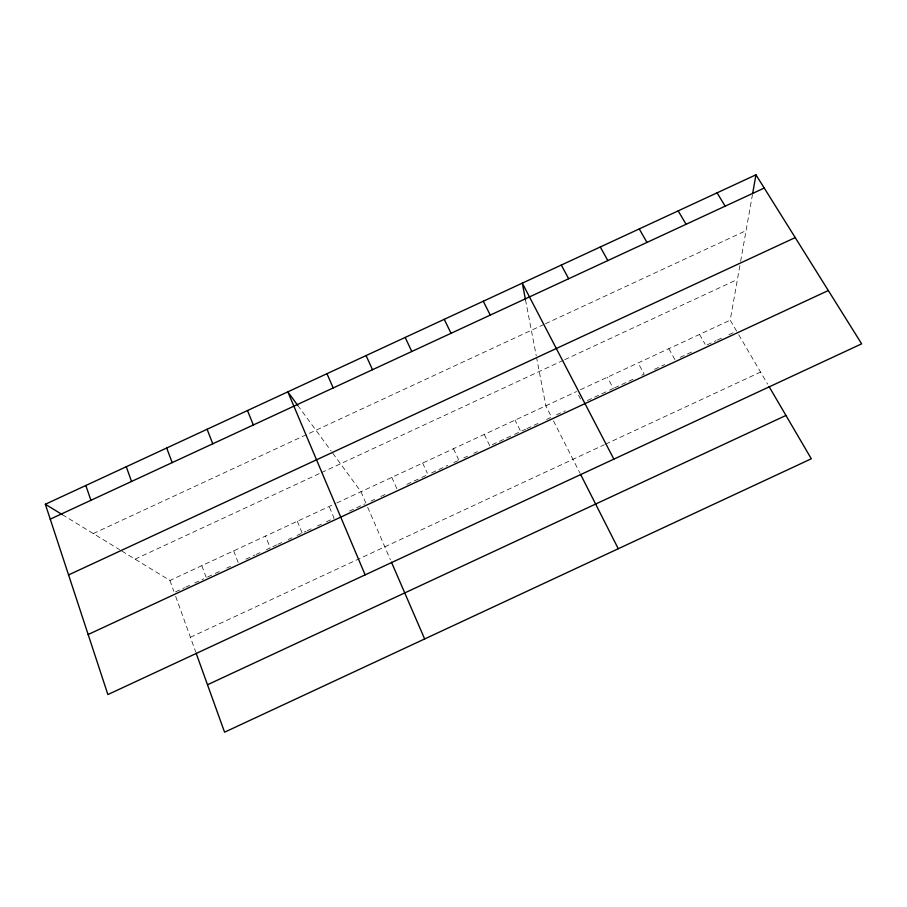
<?xml version="1.0" encoding="UTF-8"?>
<svg xmlns="http://www.w3.org/2000/svg" width="907" height="907" viewBox="0 0 907 907"><rect width="100%" height="100%" fill="white"/><g stroke="black" fill="none" stroke-linecap="round" stroke-linejoin="round"><path stroke-width="0.68" stroke-dasharray="4.54 3.4" d="M736.62 331.146L730.203 320.16L740.146 264.062M740.622 261.352L752.481 194.495M93.262 533.565L544.155 324.355M545.436 323.765L746.064 230.661M135.098 559.154L320.25 473.182M321.509 472.592L563.428 360.272M564.698 359.682L737.414 279.481M121.889 551.082L169.949 580.469L335.533 503.532M336.803 502.943L576.603 391.518M580.446 389.738L730.203 320.16M175.55 591.886L184.506 587.725M185.788 587.135L189.631 585.344M194.756 582.974L203.712 578.802M207.544 577.022L213.939 574.052M215.22 573.451L220.344 571.081M226.739 568.099L230.571 566.319M245.922 559.188L254.867 555.027M256.148 554.438L259.98 552.658M266.375 549.676L270.218 547.896L265.524 536.06M272.769 546.706L276.601 544.926M277.882 544.336L281.714 542.556M288.109 539.586L291.941 537.806M297.054 535.425L305.999 531.275M307.269 530.674L311.101 528.894M317.495 525.924L321.327 524.144M326.429 521.774L334.093 518.214L329.173 506.491M349.422 511.095L364.739 503.975M370.963 501.072L374.682 499.349M380.872 496.469L387.074 493.589M406.88 484.383L420.497 478.057M421.732 477.479L427.923 474.599M431.641 472.876L447.729 465.404M453.908 462.525L457.627 460.801M463.806 457.933L467.524 456.198M473.703 453.33L477.411 451.607M492.252 444.702L513.271 434.941M514.507 434.362L520.686 431.494L515.063 420.111M521.922 430.916L525.629 429.192M526.865 428.626L537.987 423.456M546.638 419.431L551.581 417.141L545.844 405.814L536.763 358.48M556.524 414.839L565.163 410.826M587.396 400.497L608.382 390.736M609.617 390.169L613.325 388.445L607.35 377.233M614.549 387.867L633.063 379.273M641.702 375.26L644.174 374.103L638.086 362.959M654.446 369.33L664.729 364.557M680.137 357.392L694.263 350.828M707.109 344.864L716.088 340.681M717.369 340.091L723.786 337.109M728.922 334.717L735.339 331.735M190.402 637.27L604.266 444.77M605.513 444.181L760.565 372.063M62.243 514.586L119.577 549.653M297.734 405.384L331.123 450.96M332.756 453.194L360.975 491.719L366.009 503.374M738.74 334.751L767.617 384.115M699.512 334.422L705.124 344.229M668.81 348.685L675.001 359.784M578.553 395.282L580.503 399.035M553.463 420.859L579.89 472.989M484.281 434.419L489.78 445.859M453.477 448.738L458.863 460.223M422.651 463.058L427.344 473.318M391.813 477.377L396.983 488.986M367.675 507.217L390.35 559.642M297.36 521.276L302.167 533.055M233.677 550.855L238.246 562.748M201.819 565.662L206.274 577.612M169.949 580.469L173.838 591.285M175.697 596.432L195.629 651.782M525.493 299.752L536.241 355.737"/><path stroke-width="1.36" d="M752.708 193.18L755.962 174.813L45.35 504.258L107.888 694.558L861.65 343.844L755.962 174.813M68.569 574.925L795.224 237.6M88.16 634.515L828.318 290.535M207.499 684.751L785.95 415.451M50.248 519.155L764.238 188.044M45.35 504.258L62.243 514.586M297.734 405.384L287.825 391.847L365.136 574.857M717.086 192.84L725.169 206.161M678.175 210.877L686.077 224.29M769.034 386.529L811.312 458.783L224.573 732.187L196.093 653.097M639.242 228.927L646.963 242.43M600.287 246.987L607.826 260.581M561.308 265.059L568.666 278.744M613.869 459.135L522.307 283.131L525.493 299.752M580.514 474.236L618.268 548.735M483.284 301.226L490.268 315.092M444.237 319.332L451.04 333.288M405.168 337.438L411.778 351.497M366.077 355.567L372.505 369.705M326.962 373.707L333.198 387.935M391.461 562.204L424.657 638.959M247.475 410.554L253.336 424.975M207.102 429.272L212.76 443.784M166.695 448.001L172.171 462.615M126.277 466.742L131.549 481.447M85.825 485.494L90.915 500.29"/></g></svg>
